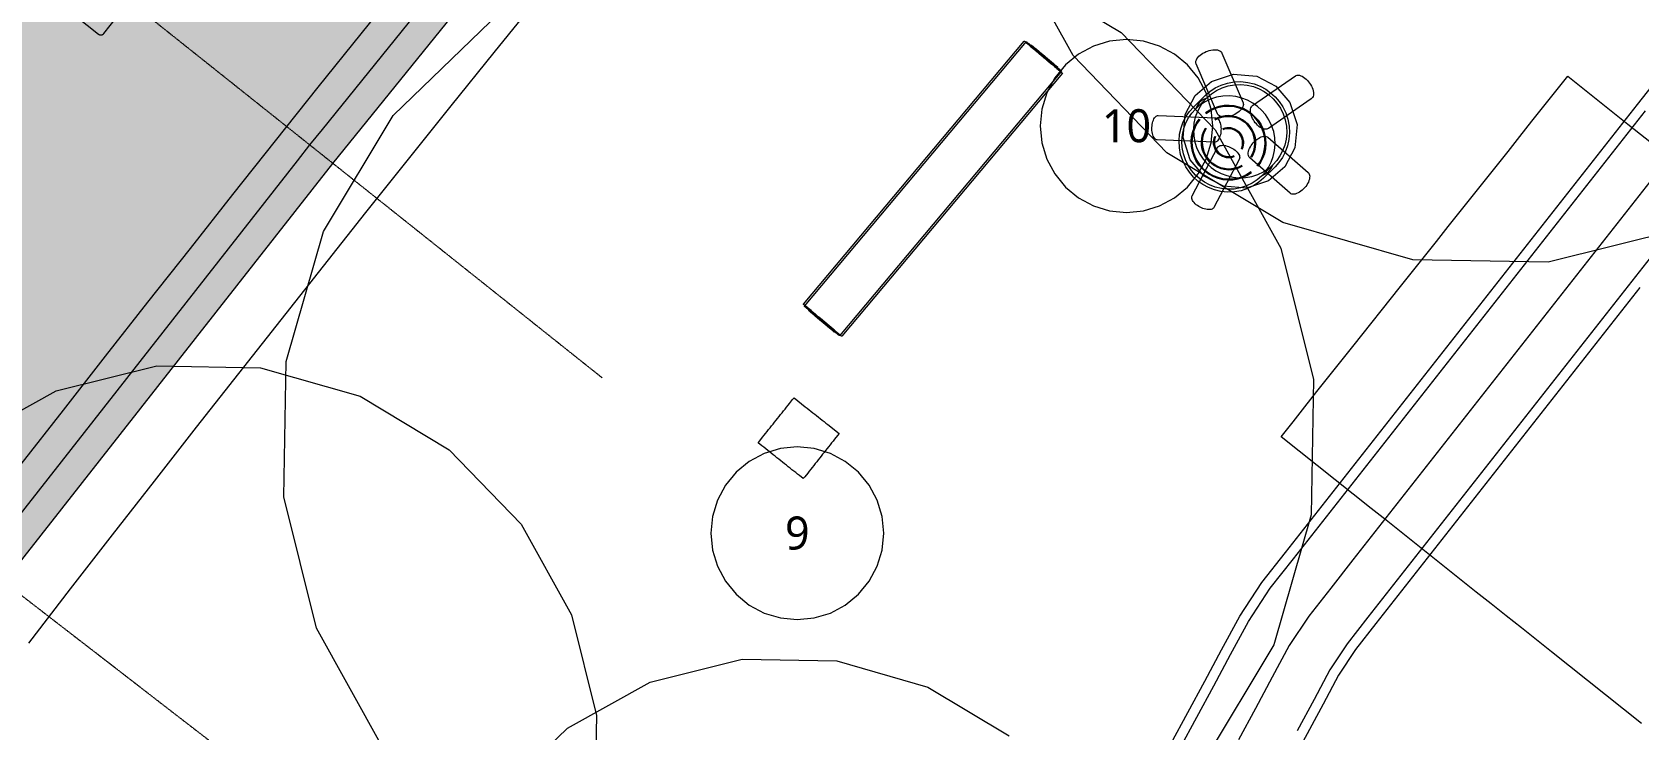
# Model space of a CAD drawing. Header units: millimetres. Extents: x -31757 to 121236, y -27283 to 59400.
# Drawn here: x 52643 to 61016, y 18784 to 22419 of the extents above; entities that cross this region are included whole.
import ezdxf

# ---------------------------------------------------------------- set-up
doc = ezdxf.new("R2010")
doc.units = ezdxf.units.MM
doc.linetypes.add('DASHDOT', pattern=[3.556, 2.54, -0.508, 0, -0.508])
for name, color, linetype, lineweight in [('10_見えがかり', 7, 'Continuous', 13), ('30_敷地・外構', 8, 'Continuous', 9), ('40_通り芯', 1, 'DASHDOT', 9), ('41_通り芯の符号', 1, 'Continuous', 13)]:
    doc.layers.add(name, color=color, linetype=linetype, lineweight=lineweight)
doc.styles.add('JP', font='NotoSansCJKjp-Regular.otf')

msp = doc.modelspace()

# ---------------------------------------------------------------- hatches: boundary and pattern name
at = {"layer": '10_見えがかり'}
msp.add_hatch(color=8, dxfattribs=at).paths.add_polyline_path([(40065.8, 29151), (40066.1, 29150.7), (40327.1, 28949.1), (40328.7, 28948), (40330.4, 28947), (40332.2, 28946.2), (40334, 28945.6), (40335.9, 28945.2), (40337.9, 28945), (40339.9, 28944.9), (40341.8, 28945.1), (40343.7, 28945.4), (40345.6, 28946), (40347.5, 28946.7), (40349.2, 28947.6), (40350.9, 28948.6), (40352.4, 28949.8), (40353.8, 28951.2), (40355.1, 28952.7), (40882.9, 29633), (41480, 30395.1), (42080.6, 31154.4), (42684.8, 31910.9), (43292.6, 32664.5), (43903.9, 33415.2), (44518.8, 34163), (45137.2, 34907.9), (45759.1, 35650), (46384.5, 36389), (47013.3, 37125.1), (47645.6, 37858.3), (48281.4, 38588.4), (48920.6, 39315.6), (49563.2, 40039.7), (50209.3, 40760.8), (50858.7, 41478.8), (51511.5, 42193.7), (52167.7, 42905.6), (52827.2, 43614.4), (53490, 44320), (54156.2, 45022.6), (54825.7, 45721.9), (55498.4, 46418.1), (56174.5, 47111.2), (56853.8, 47801), (57536.3, 48487.6), (58222.1, 49171), (58911.1, 49851.2), (59603.3, 50528.1), (60298.6, 51201.7), (60374.8, 51274.8), (60376.2, 51276.3), (60377.4, 51277.8), (60378.4, 51279.5), (60379.3, 51281.3), (60380, 51283.1), (60380.5, 51285), (60380.8, 51286.9), (60381, 51288.9), (60380.9, 51290.8), (60380.7, 51292.8), (60380.2, 51294.7), (60379.6, 51296.6), (60378.8, 51298.4), (60377.8, 51300.1), (60376.7, 51301.7), (60375.4, 51303.1), (60146.7, 51540.7), (60146.4, 51541), (60146.7, 51541.4), (60833.4, 52199.6), (61523.6, 52855.1), (62216.8, 53507.4), (62913, 54156.4), (63612.2, 54802.2), (64314.4, 55444.8), (65019.2, 56083.8), (65019.6, 56084.1), (65019.9, 56083.8), (65254.1, 55824.3), (66795, 54116.9), (66795, 54116.8), (75537.8, 44429), (75538.1, 44428.7), (75537.8, 44428.3), (75105, 44023.6), (75104.9, 44023.5), (73057.4, 42142.5), (73057.2, 42142.3), (71040.6, 40228.6), (71040.4, 40228.4), (69052.1, 38285.4), (69051.8, 38285.2), (67092.1, 36313.2), (67091.9, 36313), (65161.3, 34312.7), (65161.1, 34312.4), (63259.9, 32284), (63259.7, 32283.8), (61388.4, 30227.8), (61388.2, 30227.6), (59547.2, 28144.4), (59547, 28144.1), (57736.7, 26034.2), (57736.5, 26034), (55957.3, 23897.8), (55957.1, 23897.6), (54209.3, 21735.6), (54209.1, 21735.4), (52493.2, 19548.1), (52493, 19547.9), (50809.2, 17335.7), (50809, 17335.4), (49157.8, 15098.8), (49157.6, 15098.5), (47539.3, 12838), (47539.1, 12837.8), (45954.1, 10553.8), (45953.9, 10553.6), (44402.4, 8246.6), (44402.2, 8246.4), (42884.7, 5917), (42884.5, 5916.8), (41401.3, 3565.6), (41401.2, 3565.4), (40433.8, 2047.8), (40433.5, 2047.4), (40433, 2047.5), (34030.2, 4749.4), (34030.2, 4749.4), (26699.8, 7843.7), (26699.5, 7843.8), (26030.8, 8156.6), (26029.7, 8157.2), (26026.2, 8159.4), (26025.8, 8159.7), (26026, 8160.1), (26672.5, 9168.4), (26672.6, 9168.6), (28072.1, 11401.4), (28073.1, 11403.1), (28073.8, 11404.9), (28074.5, 11406.8), (28074.9, 11408.7), (28075.1, 11410.7), (28075.1, 11412.7), (28075, 11414.6), (28074.6, 11416.6), (28074.1, 11418.5), (28073.4, 11420.3), (28072.5, 11422), (28071.4, 11423.7), (28070.2, 11425.2), (28068.8, 11426.7), (28067.3, 11427.9), (28065.7, 11429), (27872.5, 11548.5), (27872.1, 11548.7), (27872.4, 11549.1), (28386.1, 12375.7), (28904.1, 13200.3), (29425.9, 14022.4), (29951.7, 14842.1), (30481.3, 15659.2), (31014.8, 16473.8), (31552.1, 17285.9), (32093.3, 18095.5), (32638.3, 18902.5), (33187.1, 19706.8), (33739.7, 20508.6), (34296.1, 21307.8), (34856.3, 22104.3), (35420.2, 22898.1), (35987.9, 23689.3), (36559.3, 24477.8), (37134.5, 25263.5), (37713.4, 26046.5), (38295.9, 26826.8), (38882.2, 27604.3), (39472.1, 28379.1), (40065.5, 29150.6)])

# ---------------------------------------------------------------- linework, layer by layer
for points in [[(43845, 29673), (52989, 22408.9), (52990.6, 22407.8), (52992.3, 22406.8), (52994.1, 22406), (52996, 22405.3), (52997.9, 22404.9), (52999.9, 22404.6), (53001.8, 22404.6), (53003.8, 22404.7), (53005.7, 22405), (53007.6, 22405.6), (53009.5, 22406.3), (53011.2, 22407.1), (53012.9, 22408.2), (53014.5, 22409.4), (53015.9, 22410.7), (53017.2, 22412.2), (53148.6, 22579.7)], [(61227.3, 21391.3), (60543.4, 21220.8), (59838.7, 21233.1), (59161.1, 21427.4), (58557, 21790.4), (58067.4, 22297.4), (57725.6, 22913.9), (57555.1, 23597.8), (57567.4, 24302.5), (57761.7, 24980.1), (58124.7, 25584.2), (58631.7, 26073.9)], [(55957.1, 23897.6), (54209.3, 21735.6), (54209.1, 21735.4), (52493.2, 19548.1), (52493, 19547.9), (50809.2, 17335.7), (50809, 17335.4), (49157.8, 15098.8), (49157.6, 15098.5), (47539.3, 12838), (47539.1, 12837.8), (45954.1, 10553.8), (45953.9, 10553.6), (44402.4, 8246.6), (44402.2, 8246.4), (42884.7, 5917), (42884.5, 5916.8), (41401.3, 3565.6), (41401.2, 3565.4), (40433.8, 2047.8), (40433.5, 2047.4), (40433, 2047.5), (34030.2, 4749.4)], [(55772.7, 23914.3), (54154.2, 21912.3), (54088.4, 21832), (54088, 21831.6), (54024.4, 21749.4), (52434.2, 19722.4)], [(57714.2, 22779.7), (58318.4, 22416.7), (58808, 21909.7), (59149.7, 21293.2), (59320.2, 20609.3), (59307.9, 19904.6), (59113.6, 19227), (58750.6, 18622.9), (58243.6, 18133.2), (57627.1, 17791.5), (56943.2, 17621), (56238.5, 17633.3), (55560.9, 17827.6), (54956.8, 18190.6), (54467.2, 18697.6), (54125.4, 19314.1), (53954.9, 19998), (53967.2, 20702.7), (54161.5, 21380.3)], [(49781, 16466.1), (49993.6, 16753.2), (50206.8, 17040), (50420.5, 17326.3), (50634.7, 17612.3), (50849.4, 17897.8), (51064.7, 18183), (51280.6, 18467.7), (51496.9, 18752.1), (51713.8, 19036), (51931.2, 19319.5), (52149.2, 19602.6), (52367.7, 19885.3), (52586.7, 20167.6), (52806.3, 20449.5), (53026.3, 20731), (53246.9, 21012), (53468.1, 21292.7), (53689.7, 21572.9), (53911.9, 21852.7), (54134.6, 22132.1), (54357.9, 22411.1), (54581.6, 22689.6)], [(55272.6, 22590.7), (55049, 22313.4), (54826, 22035.8), (54603.5, 21757.7), (54381.4, 21479.2), (54160, 21200.2), (53939, 20920.9), (53718.6, 20641.1), (53498.6, 20361), (53279.3, 20080.4), (53060.4, 19799.4), (52842.1, 19518), (52624.3, 19236.2)], [(54161.5, 21380.3), (54524.5, 21984.4), (55031.5, 22474.1)], [(56675.4, 20990.9), (56674.1, 20992.1), (56673.6, 20992.5), (56673.5, 20992.6), (56673.2, 20992.8), (56673.2, 20992.8), (56671.4, 20994.4), (56671.2, 20994.5), (56670.7, 20994.9), (56669.7, 20995.7), (56665.7, 20999.1), (56663.5, 21001), (56662.7, 21001.6), (57813.4, 22372.8), (57814.1, 22372.2), (57816.4, 22370.2), (57820.4, 22366.9), (57821.4, 22366.1), (57821.7, 22365.8), (57826.1, 22362.1), (57826.4, 22361.9), (57827.8, 22360.7), (57832.1, 22357.1), (57833.1, 22356.3), (57834.6, 22355), (57841.4, 22349.2), (57842.6, 22348.3), (57848.1, 22343.6), (57848.2, 22343.6), (57848.4, 22343.4), (57857.7, 22335.6), (57859.2, 22334.3), (57868.2, 22326.8), (57872.2, 22323.4), (57876.3, 22320), (57888.7, 22309.6), (57890.2, 22308.3), (57901, 22299.3), (57913, 22289.2), (57924, 22279.9), (57925, 22279.1), (57931.1, 22274), (57935.3, 22270.4), (57937.3, 22268.8), (57937.3, 22268.8), (57949.6, 22258.4), (57961.7, 22248.3), (57970.4, 22241), (57977.8, 22234.8), (57983.4, 22230.1), (57992.4, 22222.5), (57993.9, 22221.3), (57998.2, 22217.7), (57999.8, 22216.3), (58002.7, 22213.9), (58005.6, 22211.5), (58009.5, 22208.2), (58011.8, 22206.2), (58011.8, 22206.2), (58012.6, 22205.6), (56861.9, 20834.5), (56861.2, 20835.1), (56861.2, 20835.1), (56858.9, 20837), (56854.9, 20840.3), (56853.8, 20841.3), (56853.3, 20841.7), (56851.2, 20843.5), (56847.5, 20846.6), (56845.1, 20848.6), (56842.2, 20851), (56842.2, 20851), (56841.7, 20851.4), (56838.5, 20854.1), (56836.2, 20856.1), (56835.4, 20856.7), (56832.2, 20859.4), (56822.4, 20867.6), (56817.6, 20871.7), (56807.1, 20880.4), (56796, 20889.7), (56784.7, 20899.3), (56774.3, 20908), (56773.7, 20908.5), (56762.3, 20918), (56751.3, 20927.3), (56750.3, 20928.1), (56747.2, 20930.7), (56739.9, 20936.8), (56728.6, 20946.3), (56725.7, 20948.8), (56713.6, 20958.9), (56708, 20963.6), (56707, 20964.4), (56702.2, 20968.5), (56693.6, 20975.7), (56689.2, 20979.4), (56682.9, 20984.7), (56681.4, 20985.9), (56677.1, 20989.5), (56675.4, 20990.9)], [(56670.2, 20988.8), (56668.1, 20990.5), (56667.5, 20991.1), (57824.6, 22369.9), (57825.2, 22369.4), (57827.3, 22367.6), (57831, 22364.5), (57836.3, 22360.1), (57843.1, 22354.3), (57851.4, 22347.4), (57860.9, 22339.4), (57871.4, 22330.6), (57882.5, 22321.3), (57888.1, 22316.6), (57893.8, 22311.8), (57905.2, 22302.3), (57916.2, 22293), (57927.2, 22283.8), (57932.9, 22279), (57938.5, 22274.3), (57949.5, 22265.1), (57953.6, 22261.6), (57961, 22255.4), (57968, 22249.6), (57971.5, 22246.7), (57981, 22238.7), (57989.3, 22231.7), (57996.1, 22226), (58001.4, 22221.5), (58005, 22218.5), (58007.1, 22216.7), (58007.8, 22216.1), (56850.7, 20837.3), (56850, 20837.9), (56847.9, 20839.7), (56844.3, 20842.7), (56839, 20847.2), (56832.2, 20852.9), (56823.9, 20859.8), (56814.4, 20867.8), (56810.9, 20870.8), (56803.9, 20876.6), (56796.5, 20882.8), (56792.8, 20885.9), (56787.1, 20890.7), (56781.5, 20895.4), (56770.1, 20905), (56759.1, 20914.2), (56748.1, 20923.5), (56736.7, 20933), (56731, 20937.8), (56725.4, 20942.5), (56714.3, 20951.8), (56703.8, 20960.6), (56694.3, 20968.6), (56686, 20975.5), (56679.2, 20981.3), (56673.9, 20985.7), (56670.2, 20988.8)], [(57853.1, 22349.9), (57854.6, 22348.6), (57856.5, 22347), (57858.3, 22345.5), (57863.5, 22341.2), (57867.2, 22338), (57871.8, 22334.2), (57878.6, 22328.5), (57886.1, 22322.2), (57889, 22319.8), (57892.9, 22316.5), (57901.4, 22309.4), (57909.9, 22302.2), (57918.1, 22295.3), (57926.4, 22288.4), (57934.1, 22281.9), (57934.9, 22281.3), (57934.9, 22281.3), (57943.3, 22274.2), (57947.3, 22270.8), (57950.1, 22268.5), (57956.9, 22262.8), (57959.5, 22260.6), (57959.5, 22260.6), (57959.5, 22260.6), (57960.5, 22259.7), (57966.6, 22254.7), (57969.8, 22252), (57970.3, 22251.5), (57975.2, 22247.4), (57977.9, 22245.2), (57981.8, 22241.9), (57982.5, 22241.3), (57983.1, 22240.8), (57984.6, 22239.6), (57986.1, 22238.2), (57984.2, 22235.9), (57982.6, 22237.3), (57980.6, 22239), (57979.7, 22239.8), (57977.1, 22241.9), (57973.5, 22245), (57970.8, 22247.2), (57967.6, 22249.9), (57962.5, 22254.1), (57962.5, 22254.2), (57955.7, 22259.9), (57955.5, 22260), (57948.2, 22266.2), (57940.3, 22272.8), (57934.6, 22277.6), (57933, 22279), (57932.9, 22279), (57927.1, 22283.8), (57924.1, 22286.4), (57916.2, 22293), (57908.3, 22299.6), (57900.2, 22306.4), (57892.1, 22313.3), (57884.2, 22319.9), (57882, 22321.7), (57874.8, 22327.7), (57872.6, 22329.6), (57869.9, 22331.9), (57864, 22336.8), (57859.1, 22341), (57855.3, 22344.1), (57854.2, 22345.1), (57852.5, 22346.5), (57851.5, 22347.3), (57851.2, 22347.6), (57849.7, 22348.8), (57848.2, 22350.1), (57850.1, 22352.4), (57851.7, 22351.1), (57853.1, 22349.9)], [(57873.8, 22328.6), (57872.7, 22329.5), (57870.8, 22331.1), (57869.8, 22332), (57867.9, 22333.6), (57866.7, 22334.5), (57866.7, 22334.5), (57868.6, 22336.8), (57869.8, 22335.9), (57871.8, 22334.2), (57871.8, 22334.2), (57874.7, 22331.8), (57876.5, 22330.3), (57877.3, 22329.6), (57880.8, 22326.6), (57882.9, 22324.9), (57885, 22323.1), (57886.3, 22322), (57888.1, 22320.6), (57893.7, 22315.8), (57899.8, 22310.7), (57904.7, 22306.6), (57906.7, 22304.9), (57907.8, 22304), (57912.1, 22300.4), (57912.5, 22300.1), (57918.1, 22295.3), (57924.1, 22290.3), (57929.5, 22285.7), (57935.3, 22280.9), (57936.5, 22279.9), (57940.2, 22276.8), (57941, 22276.1), (57941, 22276.1), (57942.5, 22274.9), (57946.3, 22271.7), (57948.2, 22270.1), (57948.2, 22270), (57951.2, 22267.6), (57951.9, 22267), (57953.4, 22265.8), (57955.4, 22264), (57957.7, 22262.1), (57957.9, 22262), (57958.9, 22261.1), (57961.6, 22258.9), (57961.6, 22258.8), (57964.3, 22256.6), (57964.5, 22256.4), (57966.4, 22254.8), (57967.6, 22253.8), (57965.7, 22251.5), (57964.5, 22252.5), (57962.5, 22254.1), (57961.5, 22255), (57959.7, 22256.5), (57959.7, 22256.6), (57957.1, 22258.7), (57957, 22258.8), (57955.9, 22259.7), (57953.5, 22261.7), (57951.4, 22263.5), (57949.3, 22265.3), (57949.1, 22265.4), (57949, 22265.5), (57949, 22265.5), (57946.2, 22267.8), (57944.7, 22269.1), (57944.6, 22269.2), (57944.4, 22269.4), (57943.2, 22270.4), (57941, 22272.2), (57940.6, 22272.6), (57939.1, 22273.8), (57934.5, 22277.6), (57933.4, 22278.6), (57928.3, 22282.8), (57924.4, 22286.1), (57921.8, 22288.3), (57916.2, 22293), (57910.6, 22297.8), (57910.2, 22298.1), (57907.1, 22300.6), (57904, 22303.2), (57904, 22303.2), (57904, 22303.2), (57902.3, 22304.7), (57901.8, 22305.1), (57899, 22307.5), (57893.3, 22312.2), (57890.2, 22314.8), (57886.1, 22318.3), (57885, 22319.2), (57883.1, 22320.8), (57879.5, 22323.8), (57876.4, 22326.4), (57873.8, 22328.6)], [(57892, 22313.4), (57891.3, 22313.9), (57890.4, 22314.7), (57889.2, 22315.6), (57888.6, 22316.2), (57890.5, 22318.5), (57891.2, 22317.9), (57892.3, 22317), (57893.3, 22316.2), (57893.6, 22315.9), (57894.1, 22315.4), (57895.1, 22314.6), (57896.6, 22313.4), (57898.4, 22311.9), (57900.6, 22310), (57903.2, 22307.8), (57903.2, 22307.8), (57906, 22305.5), (57909, 22303), (57910.4, 22301.8), (57911.3, 22301), (57911.5, 22300.9), (57911.8, 22300.6), (57912.1, 22300.4), (57914.3, 22298.5), (57914.9, 22298), (57915.1, 22297.8), (57915.1, 22297.8), (57915.1, 22297.8), (57918.1, 22295.3), (57921.5, 22292.5), (57924.1, 22290.3), (57924.9, 22289.6), (57926.1, 22288.6), (57927.2, 22287.7), (57928.3, 22286.7), (57930.2, 22285.2), (57931.7, 22283.9), (57934.9, 22281.3), (57937.8, 22278.8), (57939.7, 22277.2), (57940.3, 22276.7), (57942.1, 22275.2), (57942.7, 22274.7), (57943.9, 22273.7), (57945.1, 22272.7), (57945.7, 22272.2), (57943.8, 22269.9), (57943.1, 22270.4), (57942, 22271.4), (57940.4, 22272.7), (57940.2, 22272.9), (57939.2, 22273.7), (57938.3, 22274.4), (57938.3, 22274.5), (57937.7, 22274.9), (57935.8, 22276.5), (57934.3, 22277.8), (57933.7, 22278.4), (57933.5, 22278.5), (57933, 22279), (57931.1, 22280.5), (57928.3, 22282.9), (57926.4, 22284.4), (57925.3, 22285.4), (57925.3, 22285.4), (57923, 22287.3), (57922, 22288.2), (57919.4, 22290.3), (57919.2, 22290.5), (57916.2, 22293), (57912.8, 22295.8), (57912.4, 22296.2), (57910.2, 22298.1), (57909.4, 22298.7), (57908.2, 22299.7), (57906, 22301.6), (57904.1, 22303.2), (57903, 22304.1), (57902.6, 22304.4), (57899.4, 22307.1), (57896.5, 22309.5), (57894.6, 22311.1), (57894.6, 22311.1), (57893.2, 22312.3), (57892.5, 22312.9), (57892.2, 22313.1), (57892, 22313.4)], [(58709, 22253.6), (58707.6, 22258.1), (58707.3, 22263.2), (58708, 22268.7), (58710, 22274.7), (58713.3, 22280.9), (58717.7, 22287.3), (58723.3, 22293.5), (58729.8, 22299.4), (58737, 22304.9), (58744.6, 22309.9), (58752.5, 22314.2), (58760.5, 22317.9), (58768.6, 22321.1), (58777.2, 22323.8), (58786.1, 22325.9), (58795.1, 22327.3), (58803.9, 22327.9), (58812.2, 22327.7), (58819.8, 22326.5), (58826.6, 22324.6), (58832.3, 22321.9), (58836.8, 22318.6), (58840.3, 22314.8), (58842.6, 22310.7), (58953.4, 22051.6), (58954.7, 22047.1), (58955.1, 22042), (58954.3, 22036.4), (58952.3, 22030.5), (58949.1, 22024.2), (58944.6, 22017.9), (58939.1, 22011.7), (58932.6, 22005.8), (58925.4, 22000.3), (58917.7, 21995.3), (58909.8, 21990.9), (58901.9, 21987.2), (58893.7, 21984.1), (58885.1, 21981.3), (58876.2, 21979.2), (58867.2, 21977.8), (58858.5, 21977.3), (58850.1, 21977.5), (58842.5, 21978.7), (58835.8, 21980.6), (58830.1, 21983.3), (58825.5, 21986.6), (58822.1, 21990.4), (58819.7, 21994.5), (58709, 22253.6)], [(58577.8, 18711.3), (58665.8, 18874.6), (58753.8, 19038), (58841.8, 19201.4), (58936.2, 19376.1), (59051.8, 19552.3), (59174.1, 19708.4), (59288.8, 19854.3), (59518.1, 20146.1), (59632.8, 20292), (59862.1, 20583.9), (59976.7, 20729.8), (60091.4, 20875.7), (60206, 21021.6), (60320.7, 21167.5), (60435.4, 21313.4), (60550, 21459.3), (60664.7, 21605.2), (60779.3, 21751.2), (61008.7, 22043), (61131.8, 22199.2)], [(58788.6, 22162.7), (58903.8, 22200.6), (58962, 22195.3), (59024.6, 22189.6), (59123.8, 22137.5), (59196.9, 22052.6), (59234.7, 21937.4), (59223.7, 21816.6), (59171.7, 21717.4), (59086.7, 21644.3), (58971.5, 21606.5), (58850.7, 21617.4), (58751.5, 21669.5), (58678.5, 21754.5), (58640.6, 21869.7), (58651.6, 21990.5), (58703.7, 22089.7), (58788.6, 22162.7)], [(58998.9, 21978.2), (58995.8, 21986.8), (58993.6, 21995.3), (58992.3, 22003.5), (58991.9, 22011.3), (58992.6, 22018.4), (58994.2, 22024.5), (58996.7, 22029.7), (58999.8, 22033.9), (59003.4, 22037.1), (59226.4, 22191), (59230.7, 22193.2), (59235.7, 22194.7), (59241.4, 22195.1), (59247.8, 22194.4), (59254.6, 22192.6), (59261.7, 22189.5), (59269, 22185.4), (59276.2, 22180.2), (59283, 22174.3), (59289.5, 22167.8), (59295.3, 22161), (59300.5, 22153.9), (59305.2, 22146.6), (59309.6, 22138.7), (59313.4, 22130.4), (59316.5, 22121.8), (59318.7, 22113.3), (59320, 22105.1), (59320.3, 22097.3), (59319.7, 22090.3), (59318, 22084.1), (59315.6, 22078.9), (59312.5, 22074.7), (59308.8, 22071.5), (59085.9, 21917.7), (59081.6, 21915.4), (59076.6, 21913.9), (59070.9, 21913.5), (59064.5, 21914.2), (59057.7, 21916.1), (59050.5, 21919.1), (59043.3, 21923.2), (59036.1, 21928.4), (59029.2, 21934.3), (59022.8, 21940.8), (59017, 21947.6), (59011.8, 21954.7), (59007, 21962), (59002.7, 21969.9), (58998.9, 21978.2)], [(59275.9, 20467.8), (59338.2, 20546.1), (59400.4, 20624.4), (59462.7, 20702.6), (59524.9, 20780.9), (59773.9, 21093.9), (59836.2, 21172.2), (59898.5, 21250.4), (59960.7, 21328.7), (60023, 21407), (60272, 21720), (60334.2, 21798.3), (60396.5, 21876.5), (60458.7, 21954.8), (60521, 22033.1), (60583.2, 22111.3), (60645.5, 22189.6), (60802, 22065.1), (60880.3, 22002.8), (60958.5, 21940.6), (61115, 21816.1)], [(58657.2, 21980.9), (58674.9, 22006.2), (58695.6, 22029.1), (58755.4, 22089), (58779.8, 22110), (58807.7, 22128.4), (58838.7, 22143.3), (58872, 22154.1), (58906.9, 22160.2), (58942.4, 22161.4), (58977.5, 22157.8), (59011.2, 22149.7), (59042.7, 22137.6), (59071.5, 22122.1), (59097.1, 22104), (59120.3, 22082.9), (59141.8, 22058.2), (59160.6, 22030.1), (59175.9, 21998.9), (59187.2, 21965.4), (59193.9, 21930.3), (59195.6, 21894.8), (59192.6, 21859.8), (59185, 21826.2), (59173.3, 21794.8), (59158.3, 21766.3), (59140.5, 21741), (59119.9, 21718.1), (59060, 21658.2), (59035.7, 21637.2), (59007.8, 21618.8), (58976.8, 21603.9), (58943.5, 21593.2), (58908.5, 21587.1), (58873, 21585.8), (58838, 21589.4), (58804.3, 21597.5), (58772.7, 21609.7), (58744, 21625.2), (58718.4, 21643.3), (58695.1, 21664.3), (58673.7, 21689), (58654.9, 21717.2), (58639.5, 21748.3), (58628.3, 21781.9), (58621.6, 21816.9), (58619.8, 21852.4), (58622.9, 21887.4), (58630.5, 21921), (58642.1, 21952.4), (58657.2, 21980.9)], [(58765.9, 22078.3), (58788.9, 22098.1), (58815.2, 22115.4), (58844.4, 22129.5), (58875.8, 22139.6), (58908.7, 22145.4), (58942.1, 22146.5), (58975.2, 22143.2), (59007, 22135.5), (59036.7, 22124.1), (59063.8, 22109.5), (59087.9, 22092.4), (59109.8, 22072.6), (59130, 22049.3), (59147.7, 22022.8), (59162.2, 21993.4), (59172.8, 21961.8), (59179.1, 21928.8), (59180.8, 21895.3), (59177.9, 21862.3), (59170.7, 21830.7), (59159.7, 21801.1), (59145.5, 21774.2), (59128.8, 21750.4), (59109.4, 21728.8), (59049.5, 21668.9), (59026.5, 21649.1), (59000.3, 21631.8), (58971.1, 21617.8), (58939.7, 21607.6), (58906.8, 21601.9), (58873.3, 21600.7), (58840.3, 21604.1), (58808.5, 21611.7), (58778.8, 21623.2), (58751.7, 21637.8), (58727.6, 21654.8), (58705.7, 21674.6), (58685.5, 21697.9), (58667.8, 21724.5), (58653.3, 21753.8), (58642.7, 21785.4), (58636.4, 21818.4), (58634.7, 21851.9), (58637.6, 21884.9), (58644.7, 21916.6), (58655.7, 21946.1), (58669.9, 21973), (58686.6, 21996.8), (58706.1, 22018.4), (58765.9, 22078.3)], [(58947.1, 22075.7), (58915.3, 22083.3), (58882.3, 22086.7), (58848.8, 22085.5), (58815.9, 22079.8), (58784.5, 22069.6), (58755.3, 22055.6), (58737.5, 22043.8), (58729.8, 22032.8), (58715.6, 22005.9), (58704.6, 21976.4), (58697.4, 21944.7), (58694.6, 21911.7), (58696.2, 21878.3), (58702.5, 21845.3), (58713.1, 21813.7), (58727.6, 21784.3), (58745.3, 21757.8), (58765.5, 21734.5), (58787.4, 21714.7), (58811.5, 21697.6), (58838.6, 21683), (58868.4, 21671.6), (58900.1, 21663.9), (58933.2, 21660.5), (58966.6, 21661.7), (58999.5, 21667.5), (59031, 21677.6), (59060.1, 21691.6), (59078, 21703.4), (59085.7, 21714.4), (59099.9, 21741.3), (59110.9, 21770.8), (59118, 21802.5), (59120.9, 21835.5), (59119.2, 21868.9), (59113, 21901.9), (59102.3, 21933.5), (59087.9, 21962.9), (59070.2, 21989.5), (59050, 22012.7), (59028, 22032.6), (59003.9, 22049.6), (58976.8, 22064.2), (58947.1, 22075.7)], [(58704.8, 22017.5), (58705, 22017.3), (58763.6, 22076), (58763.5, 22076.1), (58747.8, 22068.6), (58726.9, 22054.7), (58717.1, 22040.7), (58704.8, 22017.5)], [(58758.4, 21999), (58758.8, 21999.4), (58779.8, 22013.2), (58803.2, 22024.4), (58828.3, 22032.5), (58854.6, 22037.2), (58881.4, 22038.1), (58907.8, 22035.4), (58933.3, 22029.3), (58957, 22020.1), (58978.7, 22008.4), (58998, 21994.8), (59015.5, 21978.9), (59031.7, 21960.3), (59045.8, 21939.1), (59057.4, 21915.6), (59065.9, 21890.3), (59070.9, 21863.9), (59072.3, 21837.1), (59070, 21810.7), (59064.3, 21785.4), (59055.5, 21761.8), (59044.1, 21740.3), (59030.8, 21721.2), (59030.4, 21720.8), (59043.7, 21739.9), (59055.1, 21761.4), (59063.9, 21785), (59069.6, 21810.3), (59071.9, 21836.8), (59070.6, 21863.5), (59065.6, 21889.9), (59057.1, 21915.2), (59045.5, 21938.7), (59031.3, 21959.9), (59015.2, 21978.6), (58997.6, 21994.4), (58978.3, 22008.1), (58956.7, 22019.7), (58932.9, 22028.9), (58907.5, 22035), (58881, 22037.7), (58854.3, 22036.8), (58828, 22032.2), (58802.8, 22024.1), (58779.5, 22012.8), (58758.4, 21999)], [(58760.9, 21995.8), (58761.2, 21996.2), (58781.8, 22009.8), (58804.7, 22020.7), (58829.3, 22028.7), (58855.1, 22033.2), (58881.3, 22034.1), (58907.2, 22031.5), (58932.1, 22025.5), (58955.4, 22016.5), (58976.6, 22005.1), (58995.5, 21991.7), (59012.7, 21976.2), (59028.5, 21957.9), (59042.4, 21937.1), (59053.8, 21914.1), (59062.1, 21889.3), (59067, 21863.5), (59068.3, 21837.3), (59066.1, 21811.4), (59060.4, 21786.6), (59051.8, 21763.4), (59040.7, 21742.4), (59027.6, 21723.7), (59027.3, 21723.3), (59040.3, 21742), (59051.5, 21763.1), (59060.1, 21786.2), (59065.7, 21811), (59068, 21836.9), (59066.6, 21863.1), (59061.7, 21889), (59053.4, 21913.7), (59042.1, 21936.8), (59028.2, 21957.6), (59012.3, 21975.8), (58995.2, 21991.3), (58976.3, 22004.7), (58955, 22016.1), (58931.8, 22025.1), (58906.9, 22031.1), (58881, 22033.8), (58854.7, 22032.8), (58829, 22028.3), (58804.3, 22020.4), (58781.5, 22009.4), (58760.9, 21995.8)], [(58481, 21892), (58479.6, 21899.7), (58478.7, 21907.6), (58478.3, 21915.5), (58478.4, 21923.1), (58479, 21930.7), (58480, 21938.5), (58481.6, 21946.3), (58483.7, 21953.9), (58486.3, 21961.1), (58489.3, 21967.5), (58492.7, 21973.1), (58496.4, 21977.7), (58500.3, 21981.2), (58504.2, 21983.6), (58508.1, 21984.9), (58511.8, 21985.2), (58810.5, 21972.4), (58814.1, 21971.8), (58817.9, 21970.2), (58821.6, 21967.5), (58825.1, 21963.7), (58828.4, 21958.8), (58831.3, 21952.9), (58833.8, 21946.2), (58835.8, 21938.9), (58837.3, 21931.2), (58838.1, 21923.3), (58838.5, 21915.4), (58838.4, 21907.8), (58837.9, 21900.1), (58836.8, 21892.3), (58835.3, 21884.5), (58833.2, 21876.9), (58830.6, 21869.8), (58827.5, 21863.3), (58824.1, 21857.7), (58820.4, 21853.2), (58816.5, 21849.7), (58812.6, 21847.3), (58808.8, 21846), (58805.1, 21845.7), (58506.4, 21858.4), (58502.7, 21859.1), (58499, 21860.7), (58495.3, 21863.4), (58491.7, 21867.2), (58488.4, 21872.1), (58485.5, 21877.9), (58483, 21884.6), (58481, 21892)], [(58624.5, 18686.1), (58712.5, 18849.5), (58800.5, 19012.9), (58888.5, 19176.3), (58981.7, 19349), (59094.8, 19521.3), (59215.8, 19675.7), (59330.5, 19821.6), (59445.1, 19967.5), (59559.8, 20113.4), (59674.4, 20259.3), (59903.7, 20551.1), (60018.4, 20697), (60133.1, 20842.9), (60362.4, 21134.8), (60477, 21280.7), (60591.7, 21426.6), (60706.4, 21572.5), (60821, 21718.4), (60935.7, 21864.3), (61050.3, 22010.2)], [(58724.9, 21966.2), (58711.5, 21947.1), (58700.2, 21925.6), (58691.4, 21902), (58685.6, 21876.7), (58683.3, 21850.3), (58684.7, 21823.5), (58689.7, 21797.1), (58698.2, 21771.8), (58709.8, 21748.3), (58723.9, 21727.1), (58740.1, 21708.4), (58757.6, 21692.6), (58776.9, 21679), (58798.6, 21667.3), (58822.4, 21658.1), (58847.8, 21652), (58874.2, 21649.3), (58901, 21650.2), (58927.3, 21654.8), (58952.4, 21662.9), (58975.8, 21674.2), (58996.8, 21688), (58996.4, 21687.6), (58975.4, 21673.8), (58952.1, 21662.6), (58926.9, 21654.5), (58900.6, 21649.9), (58873.8, 21648.9), (58847.4, 21651.6), (58822, 21657.7), (58798.2, 21666.9), (58776.5, 21678.6), (58757.3, 21692.2), (58739.7, 21708.1), (58723.6, 21726.7), (58709.4, 21747.9), (58697.8, 21771.4), (58689.3, 21796.7), (58684.3, 21823.1), (58683, 21849.9), (58685.3, 21876.3), (58691, 21901.6), (58699.8, 21925.3), (58711.1, 21946.8), (58724.5, 21965.8), (58724.9, 21966.2)], [(58728, 21963.7), (58714.9, 21945), (58703.8, 21923.9), (58695.2, 21900.8), (58689.5, 21876), (58687.3, 21850.1), (58688.6, 21823.9), (58693.5, 21798), (58701.8, 21773.3), (58713.2, 21750.2), (58727.1, 21729.4), (58742.9, 21711.2), (58760.1, 21695.7), (58779, 21682.3), (58800.2, 21670.9), (58823.5, 21661.9), (58848.4, 21655.9), (58874.3, 21653.2), (58900.5, 21654.2), (58926.3, 21658.7), (58950.9, 21666.6), (58973.8, 21677.6), (58994.4, 21691.2), (58994, 21690.8), (58973.4, 21677.3), (58950.6, 21666.3), (58925.9, 21658.3), (58900.1, 21653.8), (58873.9, 21652.9), (58848, 21655.5), (58823.1, 21661.5), (58799.8, 21670.5), (58778.6, 21681.9), (58759.7, 21695.3), (58742.5, 21710.8), (58726.7, 21729.1), (58712.8, 21749.9), (58701.5, 21772.9), (58693.2, 21797.7), (58688.2, 21823.5), (58686.9, 21849.8), (58689.2, 21875.6), (58694.8, 21900.4), (58703.4, 21923.6), (58714.5, 21944.6), (58727.6, 21963.3), (58728, 21963.7)], [(58806.4, 21966.2), (58806.8, 21966.6), (58823.7, 21974.7), (58841.9, 21980.6), (58861, 21983.9), (58880.4, 21984.6), (58899.6, 21982.7), (58918, 21978.2), (58935.2, 21971.6), (58951, 21963.1), (58964.9, 21953.2), (58977.7, 21941.7), (58989.4, 21928.2), (58999.6, 21912.8), (59008, 21895.8), (59014.2, 21877.5), (59017.8, 21858.3), (59018.8, 21838.9), (59017.1, 21819.8), (59013, 21801.4), (59006.6, 21784.3), (58998.4, 21768.7), (58998, 21768.3), (59006.2, 21783.9), (59012.6, 21801.1), (59016.8, 21819.4), (59018.4, 21838.6), (59017.5, 21858), (59013.8, 21877.1), (59007.7, 21895.4), (58999.3, 21912.5), (58989, 21927.9), (58977.3, 21941.4), (58964.6, 21952.9), (58950.6, 21962.8), (58934.9, 21971.2), (58917.6, 21977.9), (58899.2, 21982.3), (58880, 21984.3), (58860.6, 21983.6), (58841.6, 21980.2), (58823.3, 21974.4), (58806.4, 21966.2)], [(58808.4, 21962.8), (58808.8, 21963.1), (58825.2, 21971), (58842.9, 21976.8), (58861.5, 21980), (58880.3, 21980.7), (58899, 21978.8), (58916.9, 21974.4), (58933.6, 21968), (58948.9, 21959.8), (58962.5, 21950.1), (58974.8, 21939), (58986.2, 21925.9), (58996.2, 21910.9), (59004.4, 21894.3), (59010.4, 21876.5), (59013.9, 21857.9), (59014.8, 21839.1), (59013.2, 21820.5), (59009.2, 21802.6), (59003, 21786), (58995, 21770.8), (58994.6, 21770.4), (59002.6, 21785.6), (59008.8, 21802.2), (59012.8, 21820.1), (59014.5, 21838.7), (59013.5, 21857.6), (59010, 21876.2), (59004, 21894), (58995.8, 21910.5), (58985.9, 21925.5), (58974.5, 21938.6), (58962.1, 21949.8), (58948.5, 21959.4), (58933.3, 21967.6), (58916.5, 21974.1), (58898.6, 21978.4), (58880, 21980.3), (58861.1, 21979.6), (58842.6, 21976.4), (58824.9, 21970.7), (58808.4, 21962.8)], [(58757.2, 21918.7), (58749, 21903.1), (58742.6, 21886), (58738.5, 21867.6), (58736.8, 21848.4), (58737.8, 21829), (58741.4, 21809.9), (58747.6, 21791.6), (58756, 21774.5), (58766.2, 21759.1), (58778, 21745.6), (58790.7, 21734.1), (58804.7, 21724.3), (58820.4, 21715.8), (58837.6, 21709.1), (58856, 21704.7), (58875.2, 21702.7), (58894.6, 21703.4), (58913.7, 21706.8), (58931.9, 21712.6), (58948.8, 21720.8), (58948.5, 21720.4), (58931.5, 21712.3), (58913.3, 21706.4), (58894.2, 21703.1), (58874.8, 21702.4), (58855.7, 21704.3), (58837.2, 21708.8), (58820, 21715.4), (58804.3, 21723.9), (58790.3, 21733.8), (58777.6, 21745.3), (58765.9, 21758.8), (58755.6, 21774.2), (58747.2, 21791.2), (58741.1, 21809.5), (58737.4, 21828.7), (58736.4, 21848.1), (58738.1, 21867.2), (58742.3, 21885.6), (58748.6, 21902.7), (58756.9, 21918.3), (58757.2, 21918.7)], [(58760.6, 21916.6), (58752.6, 21901.4), (58746.4, 21884.8), (58742.4, 21866.9), (58740.8, 21848.3), (58741.7, 21829.4), (58745.3, 21810.9), (58751.2, 21793), (58759.4, 21776.5), (58769.4, 21761.5), (58780.8, 21748.4), (58793.1, 21737.2), (58806.7, 21727.6), (58822, 21719.4), (58838.7, 21712.9), (58856.6, 21708.6), (58875.3, 21706.7), (58894.1, 21707.4), (58912.7, 21710.6), (58930.4, 21716.3), (58946.8, 21724.2), (58946.5, 21723.9), (58930, 21716), (58912.3, 21710.3), (58893.8, 21707), (58874.9, 21706.3), (58856.3, 21708.2), (58838.4, 21712.6), (58821.6, 21719), (58806.3, 21727.2), (58792.8, 21736.9), (58780.4, 21748), (58769, 21761.1), (58759, 21776.1), (58750.9, 21792.7), (58744.9, 21810.5), (58741.4, 21829.1), (58740.4, 21847.9), (58742, 21866.6), (58746.1, 21884.4), (58752.3, 21901), (58760.3, 21916.2), (58760.6, 21916.6)], [(58802.9, 21866.6), (58806.4, 21876.1), (58806.7, 21876.5), (58803.2, 21867), (58800.9, 21856.9), (58800, 21846.3), (58800.6, 21835.6), (58802.6, 21825), (58806, 21814.9), (58810.6, 21805.5), (58816.3, 21797), (58822.7, 21789.6), (58829.7, 21783.3), (58837.4, 21777.8), (58846.1, 21773.1), (58855.6, 21769.5), (58865.8, 21767), (58876.4, 21765.9), (58887.1, 21766.3), (58897.6, 21768.1), (58907.7, 21771.4), (58907.3, 21771), (58897.2, 21767.8), (58886.7, 21765.9), (58876, 21765.6), (58865.4, 21766.6), (58855.3, 21769.1), (58845.7, 21772.8), (58837.1, 21777.4), (58829.4, 21782.9), (58822.4, 21789.2), (58815.9, 21796.7), (58810.2, 21805.2), (58805.6, 21814.6), (58802.2, 21824.7), (58800.2, 21835.2), (58799.6, 21845.9), (58800.6, 21856.5), (58802.9, 21866.6)], [(58803.6, 21845.8), (58804.5, 21855.8), (58806.7, 21865.4), (58810, 21874.4), (58810.4, 21874.8), (58807, 21865.8), (58804.9, 21856.2), (58804, 21846.2), (58804.5, 21836), (58806.4, 21826), (58809.6, 21816.4), (58814, 21807.5), (58819.4, 21799.4), (58825.5, 21792.3), (58832.2, 21786.3), (58839.5, 21781.2), (58847.7, 21776.7), (58856.8, 21773.2), (58866.4, 21770.9), (58876.4, 21769.9), (58886.6, 21770.3), (58896.6, 21772), (58906.1, 21775.1), (58905.8, 21774.7), (58896.2, 21771.6), (58886.2, 21769.9), (58876.1, 21769.5), (58866, 21770.6), (58856.4, 21772.9), (58847.4, 21776.4), (58839.1, 21780.8), (58831.8, 21786), (58825.2, 21792), (58819, 21799.1), (58813.7, 21807.1), (58809.3, 21816), (58806, 21825.6), (58804.1, 21835.6), (58803.6, 21845.8)], [(58889.8, 21920.4), (58900, 21917.9), (58909.5, 21914.3), (58918.2, 21909.6), (58925.9, 21904.1), (58932.9, 21897.8), (58939.4, 21890.3), (58945, 21881.8), (58949.7, 21872.4), (58953.1, 21862.3), (58955.1, 21851.8), (58955.6, 21841.1), (58954.7, 21830.5), (58952.4, 21820.4), (58948.9, 21810.9), (58948.5, 21810.5), (58952, 21820), (58954.3, 21830.1), (58955.2, 21840.7), (58954.7, 21851.4), (58952.7, 21862), (58949.3, 21872.1), (58944.7, 21881.5), (58939, 21890), (58932.5, 21897.4), (58925.5, 21903.8), (58917.8, 21909.2), (58909.1, 21913.9), (58899.6, 21917.6), (58889.5, 21920), (58878.9, 21921.1), (58868.2, 21920.7), (58857.6, 21918.9), (58847.6, 21915.6), (58848, 21916), (58858, 21919.2), (58868.5, 21921.1), (58879.2, 21921.5), (58889.8, 21920.4)], [(58859, 21915.4), (58869, 21917.1), (58879.2, 21917.5), (58889.2, 21916.5), (58898.9, 21914.1), (58907.9, 21910.7), (58916.1, 21906.2), (58923.4, 21901), (58930.1, 21895), (58936.2, 21888), (58941.6, 21879.9), (58946, 21871), (58949.2, 21861.4), (58951.1, 21851.4), (58951.6, 21841.2), (58950.8, 21831.2), (58948.6, 21821.6), (58945.2, 21812.6), (58944.9, 21812.2), (58948.2, 21821.2), (58950.4, 21830.8), (58951.3, 21840.8), (58950.7, 21851), (58948.8, 21861), (58945.6, 21870.6), (58941.2, 21879.5), (58935.8, 21887.6), (58929.7, 21894.7), (58923.1, 21900.7), (58915.7, 21905.9), (58907.5, 21910.3), (58898.5, 21913.8), (58888.8, 21916.1), (58878.8, 21917.1), (58868.6, 21916.8), (58858.7, 21915), (58849.1, 21911.9), (58849.5, 21912.3), (58859, 21915.4)], [(58980.7, 21790.3), (58981.9, 21797.7), (58984.2, 21805.6), (58987.5, 21813.6), (58991.5, 21821.5), (58996.2, 21829.1), (59001.3, 21836.3), (59006.8, 21843), (59012.6, 21849.3), (59019.1, 21855.3), (59026.1, 21861), (59033.4, 21866), (59040.9, 21870.2), (59048.4, 21873.5), (59055.6, 21875.8), (59062.4, 21876.9), (59068.6, 21877), (59074, 21876), (59078.6, 21874.1), (59082.4, 21871.5), (59292.6, 21687.3), (59295.8, 21683.9), (59298.2, 21679.5), (59299.9, 21674.3), (59300.7, 21668.1), (59300.4, 21661.3), (59299.2, 21653.8), (59296.9, 21646), (59293.7, 21638), (59289.6, 21630), (59284.9, 21622.4), (59279.8, 21615.2), (59274.3, 21608.5), (59268.5, 21602.3), (59262, 21596.2), (59255, 21590.6), (59247.7, 21585.5), (59240.2, 21581.3), (59232.7, 21578), (59225.5, 21575.7), (59218.7, 21574.6), (59212.5, 21574.6), (59207.1, 21575.5), (59202.5, 21577.4), (59198.7, 21580), (58988.5, 21764.2), (58985.3, 21767.7), (58982.9, 21772), (58981.2, 21777.3), (58980.4, 21783.4), (58980.7, 21790.3)], [(58686.2, 21553.3), (58685.8, 21558), (58686.3, 21562.2), (58687.7, 21565.9), (58820.3, 21818.3), (58822.6, 21821.6), (58825.7, 21824.4), (58829.9, 21826.8), (58835, 21828.5), (58840.9, 21829.6), (58847.6, 21829.8), (58854.9, 21829.3), (58862.5, 21828.1), (58870.3, 21826.1), (58877.9, 21823.5), (58885.3, 21820.5), (58892.3, 21817.1), (58899, 21813.3), (58905.7, 21809), (58912.1, 21804.1), (58918.1, 21798.8), (58923.5, 21793.3), (58928.1, 21787.6), (58931.6, 21781.9), (58934.2, 21776.4), (58935.6, 21771.2), (58936, 21766.5), (58935.5, 21762.2), (58934.1, 21758.6), (58801.5, 21506.2), (58799.3, 21502.9), (58796.1, 21500.1), (58791.9, 21497.7), (58786.8, 21496), (58780.9, 21494.9), (58774.2, 21494.6), (58766.9, 21495.2), (58759.3, 21496.4), (58751.5, 21498.4), (58743.9, 21500.9), (58736.5, 21504), (58729.5, 21507.4), (58722.8, 21511.2), (58716.1, 21515.5), (58709.7, 21520.4), (58703.7, 21525.6), (58698.3, 21531.2), (58693.7, 21536.9), (58690.2, 21542.6), (58687.6, 21548.1), (58686.2, 21553.3)], [(59110.7, 21729.7), (59110.5, 21729.9), (59051.8, 21671.2), (59051.9, 21671.1), (59067.6, 21678.7), (59088.6, 21692.5), (59098.4, 21706.5), (59110.7, 21729.7)], [(61094.8, 21267.3), (60865.5, 20975.4), (60750.8, 20829.5), (60636.1, 20683.6), (60521.5, 20537.7), (60406.8, 20391.8), (60177.5, 20100), (60062.9, 19954.1), (59948.2, 19808.2), (59833.5, 19662.2), (59718.9, 19516.3), (59604.2, 19370.4), (59495.9, 19232.9), (59406.1, 19096.1), (59323.4, 18942.1), (59235.4, 18778.7)], [(61021.8, 21088.6), (60907.1, 20942.7), (60792.5, 20796.8), (60563.2, 20505), (60448.5, 20359.1), (60333.8, 20213.1), (60219.2, 20067.2), (60104.5, 19921.3), (59875.2, 19629.5), (59760.6, 19483.6), (59645.9, 19337.7), (59538.9, 19202), (59451.6, 19069), (59370.1, 18916.9), (59194.1, 18590.2)], [(56694.9, 20968), (56694.9, 20968), (56696.4, 20966.8), (56698.8, 20964.8), (56699, 20964.7), (56699, 20964.6), (56699.1, 20964.6), (56702.7, 20961.5), (56707.6, 20957.5), (56711.2, 20954.4), (56718.3, 20948.5), (56720.1, 20946.9), (56722.8, 20944.7), (56726, 20942), (56727.1, 20941.1), (56727.4, 20940.8), (56727.5, 20940.7), (56730.2, 20938.5), (56734.2, 20935.1), (56742.6, 20928.1), (56748, 20923.5), (56751.3, 20920.8), (56751.3, 20920.7), (56759.1, 20914.2), (56766.9, 20907.7), (56771.2, 20904), (56775.6, 20900.4), (56775.6, 20900.4), (56784, 20893.3), (56787.9, 20890), (56790.7, 20887.7), (56795.5, 20883.7), (56798.3, 20881.3), (56800.1, 20879.8), (56807, 20874), (56813.1, 20868.9), (56818.1, 20864.7), (56819.3, 20863.7), (56822, 20861.4), (56824.7, 20859.1), (56824.7, 20859.1), (56824.7, 20859.1), (56826.3, 20857.8), (56824.4, 20855.5), (56822.8, 20856.8), (56822.8, 20856.8), (56822.8, 20856.8), (56820.1, 20859.1), (56819.8, 20859.3), (56819.4, 20859.7), (56817.2, 20861.5), (56813.5, 20864.6), (56813.5, 20864.6), (56808.7, 20868.7), (56802.9, 20873.6), (56802.8, 20873.6), (56802.7, 20873.7), (56801.8, 20874.4), (56796.1, 20879.2), (56791.6, 20883), (56790.3, 20884.1), (56788.8, 20885.4), (56788.3, 20885.8), (56788.1, 20886), (56781, 20892), (56772.9, 20898.7), (56764.9, 20905.4), (56757.2, 20911.9), (56749, 20918.8), (56748.4, 20919.3), (56741.4, 20925.1), (56733.4, 20931.9), (56726.3, 20937.8), (56725.6, 20938.4), (56724.1, 20939.7), (56718.2, 20944.6), (56716.3, 20946.2), (56711.5, 20950.3), (56708.1, 20953.1), (56703.2, 20957.2), (56698.1, 20961.5), (56697.1, 20962.3), (56697.1, 20962.3), (56697.1, 20962.3), (56694.2, 20964.7), (56691.5, 20967), (56690, 20968.3), (56691.9, 20970.6), (56693.5, 20969.3), (56694.9, 20968)], [(56711.1, 20954.5), (56711.1, 20954.5), (56712.3, 20953.5), (56714.3, 20951.8), (56715.8, 20950.5), (56717, 20949.6), (56719.9, 20947.1), (56722.8, 20944.7), (56722.8, 20944.7), (56724.9, 20942.9), (56725, 20942.9), (56730, 20938.7), (56735.5, 20934), (56738.3, 20931.7), (56740.2, 20930.1), (56744.3, 20926.6), (56746.6, 20924.7), (56751.8, 20920.3), (56753.3, 20919.1), (56759.1, 20914.2), (56764.9, 20909.3), (56767.6, 20907.1), (56771.6, 20903.7), (56778, 20898.3), (56781.3, 20895.6), (56782.7, 20894.4), (56784.2, 20893.1), (56786.4, 20891.3), (56786.5, 20891.2), (56788.2, 20889.8), (56790.1, 20888.2), (56792.9, 20885.9), (56793.2, 20885.5), (56797.6, 20881.9), (56800.1, 20879.8), (56800.1, 20879.8), (56801.3, 20878.8), (56802.1, 20878.2), (56803.9, 20876.6), (56805.2, 20875.5), (56805.9, 20874.9), (56806.5, 20874.4), (56806.9, 20874.1), (56808.9, 20872.4), (56810.1, 20871.4), (56808.2, 20869.1), (56807, 20870.1), (56805.1, 20871.7), (56804.9, 20871.8), (56804.7, 20872), (56804, 20872.6), (56802.1, 20874.2), (56799.3, 20876.6), (56798.1, 20877.5), (56796.4, 20879), (56795.7, 20879.6), (56793.5, 20881.4), (56788.2, 20885.9), (56786.3, 20887.4), (56786.3, 20887.5), (56782.3, 20890.8), (56780.8, 20892.1), (56776.1, 20896), (56774.9, 20897), (56769.7, 20901.4), (56769, 20902), (56763.3, 20906.7), (56757.2, 20911.9), (56751, 20917.1), (56744.6, 20922.4), (56739.4, 20926.8), (56734.6, 20930.8), (56732, 20933), (56726.2, 20937.9), (56722.4, 20941.1), (56718.6, 20944.2), (56716.2, 20946.3), (56714.2, 20947.9), (56712.3, 20949.6), (56711, 20950.6), (56709.4, 20952), (56707.4, 20953.7), (56706.2, 20954.7), (56708.1, 20957), (56709.3, 20956), (56711.1, 20954.5)], [(56732.2, 20932.8), (56731.2, 20933.7), (56730.5, 20934.3), (56732.5, 20936.6), (56733.1, 20936), (56734.2, 20935.1), (56735.7, 20933.8), (56737.7, 20932.2), (56740.1, 20930.1), (56740.1, 20930.1), (56741.8, 20928.7), (56742.9, 20927.8), (56744.8, 20926.2), (56746, 20925.2), (56747.5, 20924), (56749.1, 20922.6), (56749.2, 20922.5), (56752.5, 20919.7), (56755.3, 20917.4), (56756.2, 20916.6), (56759.1, 20914.2), (56762.3, 20911.5), (56764.9, 20909.3), (56765.6, 20908.7), (56769, 20905.9), (56770, 20905), (56772.2, 20903.2), (56774.3, 20901.5), (56775.3, 20900.6), (56778.1, 20898.3), (56778.9, 20897.6), (56779.8, 20896.8), (56780.5, 20896.3), (56781.2, 20895.7), (56782.1, 20894.9), (56782.2, 20894.8), (56782.4, 20894.7), (56782.5, 20894.6), (56782.7, 20894.4), (56783.6, 20893.7), (56784, 20893.3), (56785.1, 20892.4), (56785.7, 20891.9), (56783.8, 20889.6), (56783.2, 20890.1), (56782.1, 20891), (56781.3, 20891.6), (56780.6, 20892.3), (56780.3, 20892.5), (56780.2, 20892.6), (56779.8, 20892.9), (56778.6, 20894), (56777.3, 20895), (56776.1, 20896), (56774.3, 20897.6), (56773.3, 20898.3), (56771.5, 20899.9), (56768.8, 20902.2), (56765.9, 20904.6), (56763.6, 20906.5), (56760.4, 20909.2), (56753.9, 20914.6), (56750.6, 20917.4), (56747.3, 20920.2), (56747.2, 20920.3), (56746.1, 20921.2), (56745.6, 20921.6), (56745.5, 20921.7), (56744.1, 20922.9), (56742.8, 20923.9), (56741, 20925.5), (56740.4, 20926), (56739.9, 20926.4), (56738.2, 20927.8), (56736.3, 20929.4), (56735.1, 20930.4), (56734.1, 20931.2), (56733.6, 20931.7), (56732.2, 20932.8)], [(52296.2, 20287.8), (52768.8, 20549.8), (53293.1, 20680.5), (53833.4, 20671.1), (54352.9, 20522.1), (54816.1, 20243.8), (55191.5, 19855.1), (55453.4, 19382.5), (55584.2, 18858.2), (55574.7, 18317.9), (55425.8, 17798.4), (55147.5, 17335.2), (54758.8, 16959.8), (54286.1, 16697.9), (53761.8, 16567.1), (53221.5, 16576.6), (52702.1, 16725.5), (52238.9, 17003.8)], [(56465.7, 20328.6), (56473.5, 20338.3), (56481.3, 20348.1), (56489.1, 20357.9), (56496.8, 20367.7), (56504.6, 20377.5), (56512.4, 20387.3), (56520.2, 20397), (56528, 20406.8), (56535.7, 20416.6), (56543.5, 20426.4), (56551.3, 20436.2), (56559.1, 20445.9), (56566.9, 20455.7), (56574.6, 20465.5), (56582.4, 20475.3), (56590.2, 20485.1), (56605.8, 20504.6), (56613.6, 20514.4), (56672.3, 20467.7), (56682, 20460), (56691.8, 20452.2), (56701.6, 20444.4), (56711.4, 20436.6), (56721.2, 20428.8), (56730.9, 20421.1), (56740.7, 20413.3), (56750.5, 20405.5), (56760.3, 20397.7), (56770.1, 20389.9), (56779.9, 20382.1), (56789.6, 20374.4), (56848.3, 20327.7), (56840.6, 20317.9), (56825, 20298.3), (56817.2, 20288.5), (56809.4, 20278.8), (56801.6, 20269), (56793.9, 20259.2), (56786.1, 20249.4), (56778.3, 20239.6), (56770.5, 20229.8), (56762.7, 20220.1), (56755, 20210.3), (56747.2, 20200.5), (56739.4, 20190.7), (56731.6, 20180.9), (56723.8, 20171.2), (56716.1, 20161.4), (56708.3, 20151.6), (56700.5, 20141.8), (56692.7, 20132), (56684.9, 20122.2), (56669.4, 20102.7), (56661.6, 20092.9), (56642, 20108.5), (56632.2, 20116.2), (56622.5, 20124), (56602.9, 20139.6), (56593.1, 20147.4), (56583.3, 20155.1), (56573.5, 20162.9), (56563.8, 20170.7), (56554, 20178.5), (56544.2, 20186.3), (56534.4, 20194), (56524.6, 20201.8), (56514.8, 20209.6), (56505.1, 20217.4), (56495.3, 20225.2), (56485.5, 20233), (56465.9, 20248.5), (56456.1, 20256.3), (56446.4, 20264.1), (56426.8, 20279.6), (56434.6, 20289.4), (56450.1, 20309), (56457.9, 20318.8), (56465.7, 20328.6)], [(61029.7, 18817.3), (60560.1, 19190.8), (60481.9, 19253), (60403.6, 19315.3), (60325.3, 19377.5), (60247.1, 19439.8), (60168.8, 19502), (60090.6, 19564.3), (60012.3, 19626.5), (59934, 19688.8), (59855.8, 19751.1), (59777.5, 19813.3), (59699.3, 19875.6), (59621, 19937.8), (59151.4, 20311.3), (59213.7, 20389.6), (59275.9, 20467.8)], [(55864.7, 19032.2), (56343.4, 19151.5), (56836.8, 19142.9), (57311, 19006.9), (57734, 18752.8)], [(55078.3, 18450.2), (55433.2, 18793), (55864.7, 19032.2)]]:
    msp.add_lwpolyline(points, dxfattribs=at)
at = {"layer": '30_敷地・外構'}
msp.add_lwpolyline([(61129.9, 21711.7), (61015.2, 21565.8), (60900.6, 21419.9), (60785.9, 21274), (60671.2, 21128.1), (60556.6, 20982.2), (60441.9, 20836.2), (60327.3, 20690.3), (60212.6, 20544.4), (60098, 20398.5), (59983.3, 20252.6), (59868.6, 20106.7), (59754, 19960.8), (59639.3, 19814.9), (59524.7, 19669), (59410, 19523), (59295.4, 19377.1), (59193.9, 19222.6), (59105.9, 19059.2), (59017.9, 18895.8), (58930, 18732.4)], dxfattribs=at)
at = {"layer": '40_通り芯'}
for points in [[(55613.7, 20618.3), (40438.3, 32704.1)], [(53917.7, 18456.5), (38567.5, 30319.4)]]:
    msp.add_lwpolyline(points, dxfattribs=at)
at = {"layer": '41_通り芯の符号'}
for points in [[(58796.1, 21930.5), (58787.5, 22018.2), (58761.9, 22102.7), (58720.3, 22180.5), (58664.3, 22248.7), (58596.1, 22304.6), (58518.3, 22346.2), (58433.9, 22371.8), (58346.1, 22380.5), (58258.3, 22371.8), (58173.9, 22346.2), (58096.1, 22304.6), (58027.9, 22248.7), (57972, 22180.5), (57930.4, 22102.7), (57904.8, 22018.2), (57896.1, 21930.5), (57904.8, 21842.7), (57930.4, 21758.2), (57972, 21680.5), (58027.9, 21612.3), (58096.1, 21556.3), (58173.9, 21514.7), (58258.3, 21489.1), (58346.1, 21480.5), (58433.9, 21489.1), (58518.3, 21514.7), (58596.1, 21556.3), (58664.3, 21612.3), (58720.3, 21680.5), (58761.9, 21758.2), (58787.5, 21842.7), (58796.1, 21930.5)], [(57080.7, 19808.4), (57072, 19896.2), (57046.4, 19980.6), (57004.8, 20058.4), (56948.9, 20126.6), (56880.7, 20182.6), (56802.9, 20224.2), (56718.4, 20249.8), (56630.7, 20258.4), (56542.9, 20249.8), (56458.4, 20224.2), (56380.6, 20182.6), (56312.5, 20126.6), (56256.5, 20058.4), (56214.9, 19980.6), (56189.3, 19896.2), (56180.7, 19808.4), (56189.3, 19720.6), (56214.9, 19636.2), (56256.5, 19558.4), (56312.5, 19490.2), (56380.6, 19434.3), (56458.4, 19392.7), (56542.9, 19367.1), (56630.7, 19358.4), (56718.4, 19367.1), (56802.9, 19392.7), (56880.7, 19434.3), (56948.9, 19490.2), (57004.8, 19558.4), (57046.4, 19636.2), (57072, 19720.6), (57080.7, 19808.4)]]:
    msp.add_lwpolyline(points, dxfattribs=at)

# ---------------------------------------------------------------- texts
at = {"layer": '41_通り芯の符号', "attachment_point": 5, "style": 'JP'}
for s, insert, char_height in [('10', (58346.1, 21930.5), 171.99), ('9', (56630.7, 19808.4), 172)]:
    msp.add_mtext(s, dxfattribs=dict(at, insert=insert, char_height=char_height))

doc.saveas('drawing.dxf')
